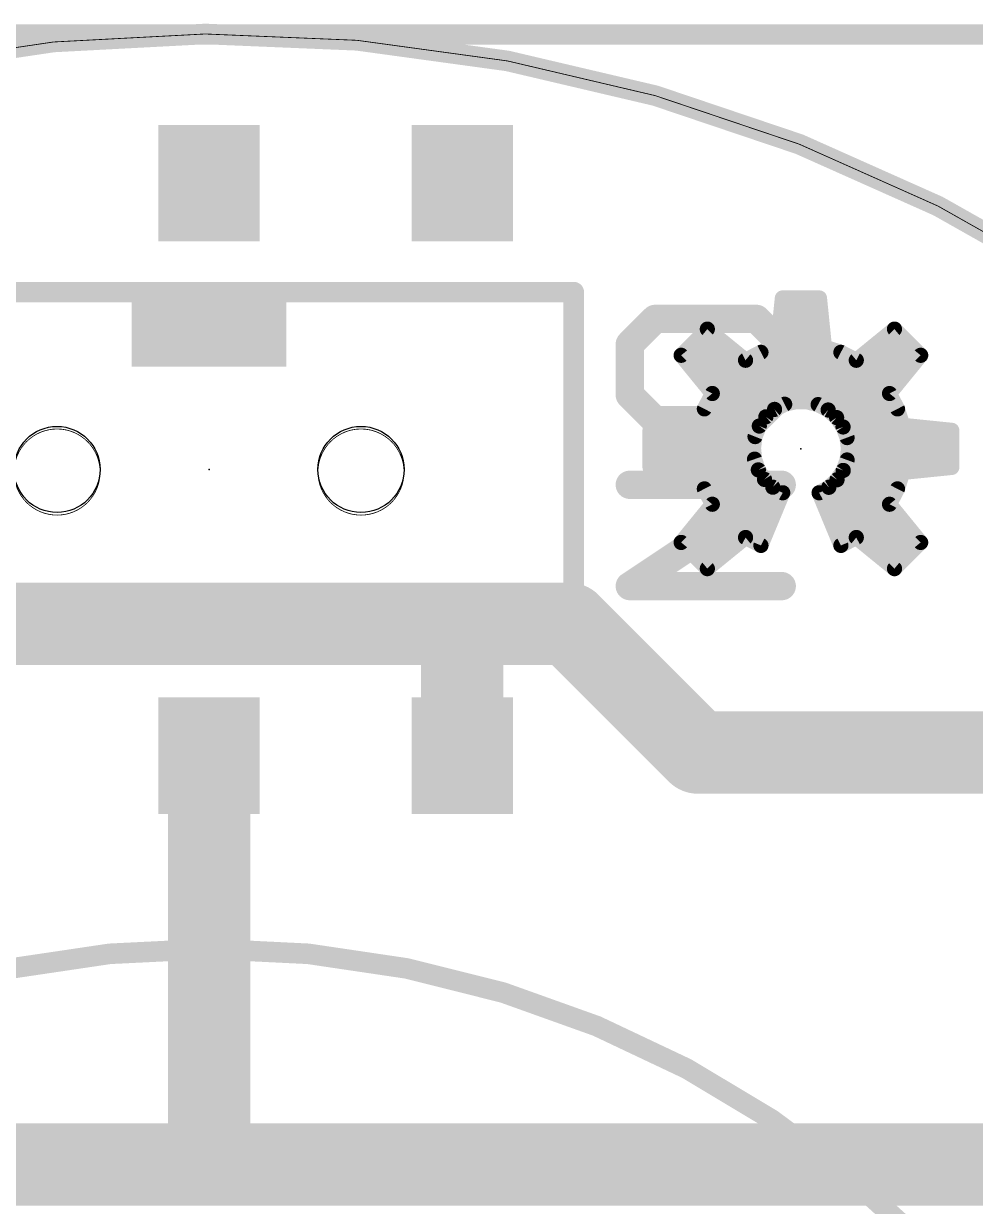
# Model space of a CAD drawing. Extents: x -29 to 78, y -21 to 39.
# Drawn here: x 14.17 to 23.57, y 18.76 to 30.43 of the extents above; entities that cross this region are included whole.
import ezdxf

# ---------------------------------------------------------------- set-up
doc = ezdxf.new("R2010")
doc.units = 0
for name, color, linetype in [('1', 12, 'CONTINUOUS'), ('20', 31, 'CONTINUOUS'), ('21', 41, 'CONTINUOUS'), ('22', 40, 'CONTINUOUS'), ('23', 53, 'CONTINUOUS'), ('24', 53, 'CONTINUOUS'), ('49', 6, 'CONTINUOUS'), ('51', 53, 'CONTINUOUS')]:
    doc.layers.add(name, color=color, linetype=linetype)

# ---------------------------------------------------------------- blocks, each defined once
blk = doc.blocks.new('RECT')
blk.add_solid([(-0.5, -0.5), (0.5, -0.5), (-0.5, 0.5), (0.5, 0.5)])

msp = doc.modelspace()

# ---------------------------------------------------------------- linework, layer by layer
at = {"layer": '1', "const_width": 0.8128}
for points in [[(12.192, 24.511), (18.542, 24.511)], [(18.502, 24.471), (18.542, 24.511)], [(18.502, 23.21), (18.502, 24.471)], [(18.542, 24.511), (19.558, 24.511)], [(19.558, 24.511), (20.828, 23.241)], [(16.002, 23.21), (16.002, 19.177)], [(26.5938, 23.241), (20.828, 23.241)], [(7.62, 19.177), (16.002, 19.177)], [(16.002, 19.177), (24.13, 19.177)]]:
    msp.add_lwpolyline(points, dxfattribs=at)
at = {"layer": '1', "const_width": 0.4064}
for points in [[(18.7052, 24.471, 1), (18.2988, 24.471)], [(18.542, 24.7142, 1), (18.542, 24.3078)], [(18.6857, 24.3673, 1), (18.3983, 24.6547)], [(18.542, 24.3078, 1), (18.542, 24.7142)], [(19.7017, 24.6547, 1), (19.4143, 24.3673)], [(19.558, 24.3078, 1), (19.558, 24.7142)], [(18.3583, 24.6147, 1), (18.6457, 24.3273)], [(16.2052, 23.21, 1), (15.7988, 23.21)], [(20.828, 23.4442, 1), (20.828, 23.0378)], [(20.6843, 23.0973, 1), (20.9717, 23.3847)], [(18.2988, 23.21, 1), (18.7052, 23.21)], [(16.002, 19.3802, 1), (16.002, 18.9738)], [(16.002, 18.9738, 1), (16.002, 19.3802)], [(15.7988, 19.177, 1), (16.2052, 19.177)]]:
    msp.add_lwpolyline(points, format="xyb", dxfattribs=at)
at = {"layer": '20'}
for points, const_width in [([(29.6926, 22.5806, 0.5109), (4.064, 24.8666)], 0.2032), ([(29.6926, 22.5806, 0.5109), (4.064, 24.8666)], 0.008), ([(14.502, 25.5846, 1), (14.502, 26.4346, 1), (14.502, 25.5846)], 0.008), ([(14.502, 25.5846, 1), (14.502, 26.4346, 1), (14.502, 25.5846)], 0.008), ([(17.502, 25.5846, 1), (17.502, 26.4346, 1), (17.502, 25.5846)], 0.008), ([(17.502, 25.5846, 1), (17.502, 26.4346, 1), (17.502, 25.5846)], 0.008)]:
    msp.add_lwpolyline(points, format="xyb", dxfattribs=dict(at, const_width=const_width))
for centre in [(14.502, 26.035), (17.502, 26.035)]:
    msp.add_circle(centre, 0.425, dxfattribs=at)
at = {"layer": '21'}
for points, const_width in [([(19.602, 27.785), (12.402, 27.785)], 0.2032), ([(19.602, 24.285), (19.602, 27.785)], 0.2032), ([(20.4049, 27.5209), (20.1549, 27.2709)], 0.2794), ([(21.4048, 27.5209), (20.4049, 27.5209)], 0.2794), ([(21.6548, 27.2709), (21.4048, 27.5209)], 0.2794), ([(20.1549, 27.2709), (20.1549, 26.771)], 0.2794), ([(21.6548, 26.771), (21.6548, 27.2709)], 0.2794), ([(20.1549, 26.771), (20.4049, 26.521)], 0.2794), ([(21.4048, 26.521), (21.6548, 26.771)], 0.2794), ([(20.4049, 26.521), (21.4048, 26.521)], 0.2794), ([(20.1549, 25.8837), (21.6548, 25.8837)], 0.2794), ([(21.6548, 25.8837), (20.1549, 24.8838)], 0.2794), ([(20.1549, 24.8838), (21.6548, 24.8838)], 0.2794), ([(12.402, 24.285), (19.602, 24.285)], 0.2032)]:
    msp.add_lwpolyline(points, dxfattribs=dict(at, const_width=const_width))
for points, const_width in [([(19.6528, 27.785, 1), (19.5512, 27.785)], 0.1016), ([(19.602, 27.7342, 1), (19.602, 27.8358)], 0.1016), ([(20.4049, 27.5907, 1), (20.4049, 27.4511)], 0.1397), ([(20.4543, 27.4715, 1), (20.3555, 27.5703)], 0.1397), ([(21.4542, 27.5703, 1), (21.3554, 27.4715)], 0.1397), ([(21.4048, 27.4511, 1), (21.4048, 27.5907)], 0.1397), ([(20.1055, 27.3203, 1), (20.2043, 27.2215)], 0.1397), ([(20.2248, 27.2709, 1), (20.0851, 27.2709)], 0.1397), ([(21.7246, 27.2709, 1), (21.5849, 27.2709)], 0.1397), ([(21.6054, 27.2215, 1), (21.7042, 27.3203)], 0.1397), ([(20.2043, 26.8204, 1), (20.1055, 26.7216)], 0.1397), ([(21.7042, 26.7216, 1), (21.6054, 26.8204)], 0.1397), ([(20.0851, 26.771, 1), (20.2248, 26.771)], 0.1397), ([(21.5849, 26.771, 1), (21.7246, 26.771)], 0.1397), ([(20.4049, 26.5908, 1), (20.4049, 26.4511)], 0.1397), ([(20.3555, 26.4716, 1), (20.4543, 26.5704)], 0.1397), ([(21.3554, 26.5704, 1), (21.4542, 26.4716)], 0.1397), ([(21.4048, 26.4511, 1), (21.4048, 26.5908)], 0.1397), ([(20.1549, 25.9536, 1), (20.1549, 25.8139)], 0.1397), ([(21.6935, 25.8256, 1), (21.616, 25.9419)], 0.1397), ([(21.6548, 25.8139, 1), (21.6548, 25.9536)], 0.1397), ([(20.1549, 24.9537, 1), (20.1549, 24.814)], 0.1397), ([(20.1162, 24.9419, 1), (20.1936, 24.8257)], 0.1397), ([(21.6548, 24.814, 1), (21.6548, 24.9537)], 0.1397), ([(19.5512, 24.285, 1), (19.6528, 24.285)], 0.1016), ([(19.602, 24.2342, 1), (19.602, 24.3358)], 0.1016)]:
    msp.add_lwpolyline(points, format="xyb", dxfattribs=dict(at, const_width=const_width))
at = {"layer": '22', "const_width": 0.15}
for points in [[(21.612, 27.2431), (21.6612, 27.727)], [(21.6612, 27.727), (22.0268, 27.727)], [(22.0268, 27.727), (22.076, 27.2431)], [(21.6483, 27.6), (22.0397, 27.6)], [(20.662, 27.1617), (20.9205, 27.4202)], [(20.9205, 27.4202), (21.2975, 27.1128)], [(21.633, 27.45), (22.055, 27.45)], [(22.3905, 27.1128), (22.7675, 27.4202)], [(22.7675, 27.4202), (23.026, 27.1617)], [(20.8003, 27.3), (21.0679, 27.3)], [(21.4493, 27.191), (21.612, 27.2431)], [(21.6178, 27.3), (22.0702, 27.3)], [(22.076, 27.2431), (22.2387, 27.191)], [(22.6201, 27.3), (22.8877, 27.3)], [(20.9694, 26.7847), (20.662, 27.1617)], [(20.6715, 27.15), (21.2519, 27.15)], [(21.2975, 27.1128), (21.4493, 27.191)], [(21.3697, 27.15), (22.3183, 27.15)], [(22.2387, 27.191), (22.3905, 27.1128)], [(22.4361, 27.15), (23.0165, 27.15)], [(23.026, 27.1617), (22.7186, 26.7847)], [(20.7939, 27), (22.8942, 27)], [(20.8912, 26.6329), (20.9694, 26.7847)], [(20.9162, 26.85), (22.7718, 26.85)], [(22.7186, 26.7847), (22.7968, 26.6329)], [(20.9258, 26.7), (21.7757, 26.7)], [(21.6838, 26.6786), (21.5837, 26.6278)], [(21.793, 26.704), (21.6838, 26.6786)], [(21.9052, 26.7028), (21.793, 26.704)], [(22.0139, 26.675), (21.9052, 26.7028)], [(21.9162, 26.7), (22.7622, 26.7)], [(22.1129, 26.6221), (22.0139, 26.675)], [(20.8391, 26.4702), (20.8912, 26.6329)], [(20.8647, 26.55), (21.4951, 26.55)], [(21.4985, 26.5548), (21.4332, 26.4636)], [(21.5837, 26.6278), (21.4985, 26.5548)], [(22.1964, 26.5472), (22.1129, 26.6221)], [(22.1933, 26.55), (22.8233, 26.55)], [(22.2598, 26.4546), (22.1964, 26.5472)], [(22.7968, 26.6329), (22.8489, 26.4702)], [(20.3552, 26.421), (20.8391, 26.4702)], [(20.3552, 26.0554), (20.3552, 26.421)], [(21.4332, 26.4636), (21.3913, 26.3595)], [(22.2993, 26.3496), (22.2598, 26.4546)], [(22.8489, 26.4702), (23.3328, 26.421)], [(23.3328, 26.421), (23.3328, 26.0554)], [(20.3552, 26.4), (21.4076, 26.4)], [(21.3913, 26.3595), (21.3755, 26.2484)], [(22.2804, 26.4), (23.3328, 26.4)], [(22.3128, 26.2382), (22.2993, 26.3496)], [(20.3552, 26.25), (21.3757, 26.25)], [(21.3755, 26.2484), (21.3864, 26.1367)], [(22.2999, 26.1288), (22.3128, 26.2382)], [(22.3114, 26.25), (23.3328, 26.25)], [(20.3552, 26.1), (21.3994, 26.1)], [(21.3864, 26.1367), (21.4237, 26.0309)], [(22.2617, 26.0254), (22.2999, 26.1288)], [(22.2892, 26.1), (23.3328, 26.1)], [(20.8391, 26.0062), (20.3552, 26.0554)], [(20.8912, 25.8435), (20.8391, 26.0062)], [(21.4237, 26.0309), (21.485, 25.9369)], [(22.2005, 25.9337), (22.2617, 26.0254)], [(22.8489, 26.0062), (22.7968, 25.8435)], [(23.3328, 26.0554), (22.8489, 26.0062)], [(20.8571, 25.95), (21.4764, 25.95)], [(20.9694, 25.6917), (20.8912, 25.8435)], [(21.485, 25.9369), (21.5668, 25.8602)], [(21.5668, 25.8602), (21.6646, 25.8051)], [(22.0234, 25.8051), (22.1196, 25.8589)], [(22.1196, 25.8589), (22.2005, 25.9337)], [(22.2114, 25.95), (22.8309, 25.95)], [(22.7968, 25.8435), (22.7186, 25.6917)], [(20.9136, 25.8), (21.6625, 25.8)], [(21.6646, 25.8051), (21.4493, 25.2854)], [(22.2387, 25.2854), (22.0234, 25.8051)], [(22.0255, 25.8), (22.7744, 25.8)], [(20.662, 25.3147), (20.9694, 25.6917)], [(20.9354, 25.65), (21.6003, 25.65)], [(22.0877, 25.65), (22.7526, 25.65)], [(22.7186, 25.6917), (23.026, 25.3147)], [(20.8131, 25.5), (21.5382, 25.5)], [(22.1498, 25.5), (22.8749, 25.5)], [(20.9205, 25.0562), (20.662, 25.3147)], [(20.6908, 25.35), (21.2808, 25.35)], [(21.2975, 25.3636), (20.9205, 25.0562)], [(21.4493, 25.2854), (21.2975, 25.3636)], [(21.3239, 25.35), (21.4761, 25.35)], [(22.2119, 25.35), (22.3641, 25.35)], [(22.3905, 25.3636), (22.2387, 25.2854)], [(22.7675, 25.0562), (22.3905, 25.3636)], [(22.4072, 25.35), (22.9972, 25.35)], [(23.026, 25.3147), (22.7675, 25.0562)], [(20.7767, 25.2), (21.0969, 25.2)], [(22.5911, 25.2), (22.9113, 25.2)]]:
    msp.add_lwpolyline(points, dxfattribs=at)
at = {"layer": '22', "const_width": 0.075}
for points in [[(21.6612, 27.7645, 1), (21.6612, 27.6895)], [(21.6985, 27.7232, 1), (21.6239, 27.7308)], [(22.0641, 27.7308, 1), (21.9895, 27.7232)], [(22.0268, 27.6895, 1), (22.0268, 27.7645)], [(21.6483, 27.6375, 1), (21.6483, 27.5625)], [(22.0397, 27.5625, 1), (22.0397, 27.6375)], [(20.9442, 27.4493, 1), (20.8968, 27.3911)], [(20.947, 27.3937, 1), (20.894, 27.4467)], [(21.633, 27.4875, 1), (21.633, 27.4125)], [(22.055, 27.4125, 1), (22.055, 27.4875)], [(22.794, 27.4467, 1), (22.741, 27.3937)], [(22.7912, 27.3911, 1), (22.7438, 27.4493)], [(20.8003, 27.3375, 1), (20.8003, 27.2625)], [(21.0679, 27.2625, 1), (21.0679, 27.3375)], [(21.6178, 27.3375, 1), (21.6178, 27.2625)], [(21.6234, 27.2074, 1), (21.6006, 27.2788)], [(22.0874, 27.2788, 1), (22.0646, 27.2074)], [(22.0702, 27.2625, 1), (22.0702, 27.3375)], [(22.6201, 27.3375, 1), (22.6201, 27.2625)], [(22.8877, 27.2625, 1), (22.8877, 27.3375)], [(20.6911, 27.1854, 1), (20.6329, 27.138)], [(20.6355, 27.1882, 1), (20.6885, 27.1352)], [(20.6715, 27.1875, 1), (20.6715, 27.1125)], [(21.2519, 27.1125, 1), (21.2519, 27.1875)], [(21.3697, 27.1875, 1), (21.3697, 27.1125)], [(21.4379, 27.2267, 1), (21.4608, 27.1553)], [(21.4665, 27.1577, 1), (21.4322, 27.2244)], [(21.5747, 27.2469, 1), (21.6493, 27.2393)], [(22.0387, 27.2393, 1), (22.1133, 27.2469)], [(22.2558, 27.2244, 1), (22.2215, 27.1577)], [(22.2272, 27.1553, 1), (22.2501, 27.2267)], [(22.3183, 27.1125, 1), (22.3183, 27.1875)], [(22.4361, 27.1875, 1), (22.4361, 27.1125)], [(23.0551, 27.138, 1), (22.9969, 27.1854)], [(22.9995, 27.1352, 1), (23.0525, 27.1882)], [(23.0165, 27.1125, 1), (23.0165, 27.1875)], [(21.2803, 27.1461, 1), (21.3147, 27.0795)], [(21.2738, 27.0837, 1), (21.3212, 27.1419)], [(22.3668, 27.1419, 1), (22.4142, 27.0837)], [(22.3733, 27.0795, 1), (22.4077, 27.1461)], [(20.7939, 27.0375, 1), (20.7939, 26.9625)], [(22.8942, 26.9625, 1), (22.8942, 27.0375)], [(20.9162, 26.8875, 1), (20.9162, 26.8125)], [(21.0027, 26.7675, 1), (20.9361, 26.8019)], [(22.7519, 26.8019, 1), (22.6853, 26.7675)], [(22.7718, 26.8125, 1), (22.7718, 26.8875)], [(20.9258, 26.7375, 1), (20.9258, 26.6625)], [(20.9403, 26.761, 1), (20.9985, 26.8084)], [(21.6752, 26.7151, 1), (21.6923, 26.642)], [(21.7007, 26.6451, 1), (21.6668, 26.712)], [(21.7934, 26.7415, 1), (21.7926, 26.6665)], [(21.7757, 26.6625, 1), (21.7757, 26.7375)], [(21.8015, 26.6675, 1), (21.7845, 26.7406)], [(21.9145, 26.7391, 1), (21.8959, 26.6665)], [(21.9162, 26.7375, 1), (21.9162, 26.6625)], [(21.9048, 26.6653, 1), (21.9056, 26.7403)], [(22.0316, 26.708, 1), (21.9962, 26.6419)], [(22.0046, 26.6386, 1), (22.0232, 26.7113)], [(22.6895, 26.8084, 1), (22.7477, 26.761)], [(22.7622, 26.6625, 1), (22.7622, 26.7375)], [(20.8647, 26.5875, 1), (20.8647, 26.5125)], [(20.8578, 26.65, 1), (20.9245, 26.6157)], [(20.9269, 26.6214, 1), (20.8555, 26.6443)], [(21.4741, 26.5832, 1), (21.5229, 26.5263)], [(21.529, 26.5329, 1), (21.468, 26.5766)], [(21.4951, 26.5125, 1), (21.4951, 26.5875)], [(21.5667, 26.6613, 1), (21.6006, 26.5944)], [(21.6081, 26.5994, 1), (21.5593, 26.6563)], [(22.1379, 26.65, 1), (22.0879, 26.5942)], [(22.0952, 26.589, 1), (22.1306, 26.6552)], [(22.1933, 26.5875, 1), (22.1933, 26.5125)], [(22.2274, 26.5684, 1), (22.1655, 26.526)], [(22.8325, 26.6443, 1), (22.7611, 26.6214)], [(22.7635, 26.6157, 1), (22.8302, 26.65)], [(22.8233, 26.5125, 1), (22.8233, 26.5875)], [(20.3927, 26.421, 1), (20.3177, 26.421)], [(20.8034, 26.4816, 1), (20.8748, 26.4588)], [(20.8429, 26.4329, 1), (20.8353, 26.5075)], [(21.4027, 26.4854, 1), (21.4636, 26.4417)], [(21.4679, 26.4496, 1), (21.3984, 26.4776)], [(22.1714, 26.5193, 1), (22.2215, 26.5751)], [(22.2949, 26.4678, 1), (22.2247, 26.4414)], [(22.2289, 26.4334, 1), (22.2908, 26.4758)], [(22.8527, 26.5075, 1), (22.8451, 26.4329)], [(22.8132, 26.4588, 1), (22.8846, 26.4816)], [(23.3703, 26.421, 1), (23.2953, 26.421)], [(20.3514, 26.4583, 1), (20.359, 26.3837)], [(20.3552, 26.4375, 1), (20.3552, 26.3625)], [(21.3565, 26.3734, 1), (21.4261, 26.3455)], [(21.4285, 26.3542, 1), (21.3542, 26.3648)], [(21.4076, 26.3625, 1), (21.4076, 26.4375)], [(22.2804, 26.4375, 1), (22.2804, 26.3625)], [(22.3366, 26.3541, 1), (22.2621, 26.3451)], [(22.2643, 26.3364, 1), (22.3344, 26.3628)], [(23.329, 26.3837, 1), (23.3366, 26.4583)], [(23.3328, 26.3625, 1), (23.3328, 26.4375)], [(20.3552, 26.2875, 1), (20.3552, 26.2125)], [(21.4128, 26.252, 1), (21.3381, 26.2447)], [(21.3383, 26.2537, 1), (21.4126, 26.2431)], [(21.3757, 26.2125, 1), (21.3757, 26.2875)], [(22.3114, 26.2875, 1), (22.3114, 26.2125)], [(22.35, 26.2338, 1), (22.2756, 26.2426)], [(22.2756, 26.2337, 1), (22.35, 26.2427)], [(23.3328, 26.2125, 1), (23.3328, 26.2875)], [(20.3552, 26.1375, 1), (20.3552, 26.0625)], [(21.4218, 26.1492, 1), (21.3511, 26.1243)], [(21.3491, 26.133, 1), (21.4238, 26.1404)], [(21.3994, 26.0625, 1), (21.3994, 26.1375)], [(22.2892, 26.1375, 1), (22.2892, 26.0625)], [(22.2626, 26.1332, 1), (22.3371, 26.1244)], [(22.335, 26.1158, 1), (22.2647, 26.1417)], [(23.3328, 26.0625, 1), (23.3328, 26.1375)], [(20.359, 26.0927, 1), (20.3514, 26.0181)], [(20.3177, 26.0554, 1), (20.3927, 26.0554)], [(20.8748, 26.0176, 1), (20.8034, 25.9948)], [(20.8353, 25.9689, 1), (20.8429, 26.0435)], [(21.4551, 26.0513, 1), (21.3922, 26.0104)], [(21.3883, 26.0184, 1), (21.459, 26.0433)], [(22.2265, 26.0383, 1), (22.2969, 26.0124)], [(22.2929, 26.0045, 1), (22.2305, 26.0462)], [(22.8451, 26.0435, 1), (22.8527, 25.9689)], [(22.8846, 25.9948, 1), (22.8132, 26.0176)], [(23.2953, 26.0554, 1), (23.3703, 26.0554)], [(23.3366, 26.0181, 1), (23.329, 26.0927)], [(20.8571, 25.9875, 1), (20.8571, 25.9125)], [(20.9245, 25.8607, 1), (20.8578, 25.8264)], [(21.5106, 25.9642, 1), (21.4593, 25.9095)], [(21.4535, 25.9164, 1), (21.5164, 25.9574)], [(21.4764, 25.9125, 1), (21.4764, 25.9875)], [(21.5852, 25.8928, 1), (21.5484, 25.8275)], [(21.5412, 25.8328, 1), (21.5925, 25.8875)], [(22.0941, 25.8865, 1), (22.145, 25.8314)], [(22.1379, 25.8262, 1), (22.1012, 25.8917)], [(22.1693, 25.9546, 1), (22.2317, 25.9129)], [(22.2114, 25.9875, 1), (22.2114, 25.9125)], [(22.2259, 25.9062, 1), (22.175, 25.9613)], [(22.8302, 25.8264, 1), (22.7635, 25.8607)], [(22.8309, 25.9125, 1), (22.8309, 25.9875)], [(20.8555, 25.8321, 1), (20.9269, 25.855)], [(20.9136, 25.8375, 1), (20.9136, 25.7625)], [(21.6992, 25.7907, 1), (21.63, 25.8195)], [(21.6462, 25.7724, 1), (21.683, 25.8378)], [(21.6625, 25.7625, 1), (21.6625, 25.8375)], [(22.058, 25.8195, 1), (21.9888, 25.7907)], [(22.0051, 25.8378, 1), (22.0417, 25.7724)], [(22.0255, 25.8375, 1), (22.0255, 25.7625)], [(22.7611, 25.855, 1), (22.8325, 25.8321)], [(22.7744, 25.7625, 1), (22.7744, 25.8375)], [(20.9354, 25.6875, 1), (20.9354, 25.6125)], [(20.9361, 25.6745, 1), (21.0027, 25.7089)], [(20.9985, 25.668, 1), (20.9403, 25.7154)], [(21.6003, 25.6125, 1), (21.6003, 25.6875)], [(22.0877, 25.6875, 1), (22.0877, 25.6125)], [(22.7477, 25.7154, 1), (22.6895, 25.668)], [(22.6853, 25.7089, 1), (22.7519, 25.6745)], [(22.7526, 25.6125, 1), (22.7526, 25.6875)], [(20.8131, 25.5375, 1), (20.8131, 25.4625)], [(21.5382, 25.4625, 1), (21.5382, 25.5375)], [(22.1498, 25.5375, 1), (22.1498, 25.4625)], [(22.8749, 25.4625, 1), (22.8749, 25.5375)], [(20.6885, 25.3412, 1), (20.6355, 25.2882)], [(20.6329, 25.3384, 1), (20.6911, 25.291)], [(20.6908, 25.3875, 1), (20.6908, 25.3125)], [(21.3147, 25.3969, 1), (21.2803, 25.3303)], [(21.3212, 25.3345, 1), (21.2738, 25.3927)], [(21.2808, 25.3125, 1), (21.2808, 25.3875)], [(21.3239, 25.3875, 1), (21.3239, 25.3125)], [(21.4147, 25.2998, 1), (21.4839, 25.271)], [(21.4321, 25.2521, 1), (21.4665, 25.3187)], [(21.4761, 25.3125, 1), (21.4761, 25.3875)], [(22.2119, 25.3875, 1), (22.2119, 25.3125)], [(22.2215, 25.3187, 1), (22.2559, 25.2521)], [(22.2041, 25.271, 1), (22.2733, 25.2998)], [(22.4142, 25.3927, 1), (22.3668, 25.3345)], [(22.3641, 25.3125, 1), (22.3641, 25.3875)], [(22.4072, 25.3875, 1), (22.4072, 25.3125)], [(22.4077, 25.3303, 1), (22.3733, 25.3969)], [(22.9969, 25.291, 1), (23.0551, 25.3384)], [(22.9972, 25.3125, 1), (22.9972, 25.3875)], [(23.0525, 25.2882, 1), (22.9995, 25.3412)], [(20.7767, 25.2375, 1), (20.7767, 25.1625)], [(21.0969, 25.1625, 1), (21.0969, 25.2375)], [(22.5911, 25.2375, 1), (22.5911, 25.1625)], [(22.9113, 25.1625, 1), (22.9113, 25.2375)], [(20.8968, 25.0853, 1), (20.9442, 25.0271)], [(20.894, 25.0297, 1), (20.947, 25.0827)], [(22.741, 25.0827, 1), (22.794, 25.0297)], [(22.7438, 25.0271, 1), (22.7912, 25.0853)]]:
    msp.add_lwpolyline(points, format="xyb", dxfattribs=at)
at = {"layer": '23'}
msp.add_point((16.002, 26.035), dxfattribs=at)
at = {"layer": '24'}
msp.add_point((21.844, 26.2382), dxfattribs=at)
at = {"layer": '49', "const_width": 0.2032}
msp.add_lwpolyline([(42.545, 30.3276), (-8.255, 30.3276)], dxfattribs=at)
at = {"layer": '51', "const_width": 0.2032}
msp.add_lwpolyline([(16.002, 1.303, 1), (16.002, 21.303, 1), (16.002, 1.303)], format="xyb", dxfattribs=at)

# ---------------------------------------------------------------- block references
at = {"layer": '1', "yscale": 1.15, "rotation": 180}
for p in [(16.002, 28.86), (18.502, 28.86), (16.002, 23.21), (18.502, 23.21)]:
    msp.add_blockref('RECT', p, dxfattribs=at)
at = {"layer": '21', "xscale": 1.524, "yscale": 0.762}
msp.add_blockref('RECT', (16.002, 27.432), dxfattribs=at)

doc.saveas('drawing.dxf')
